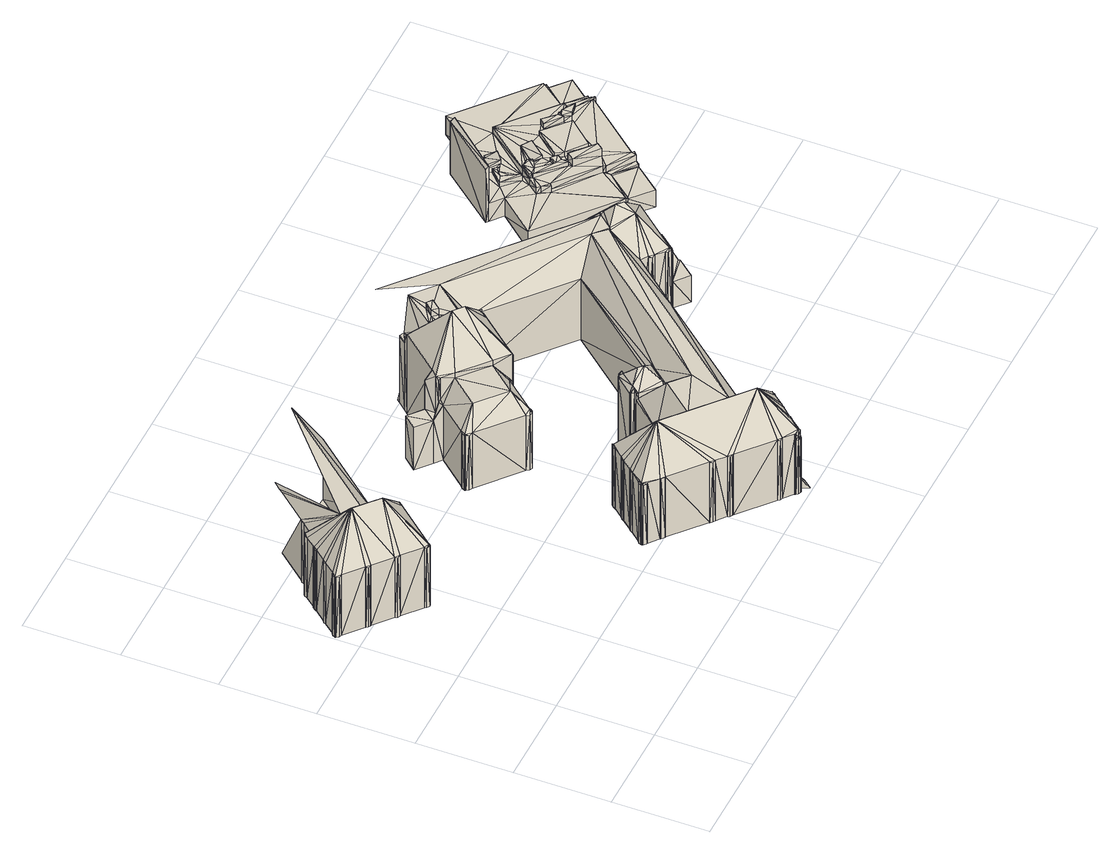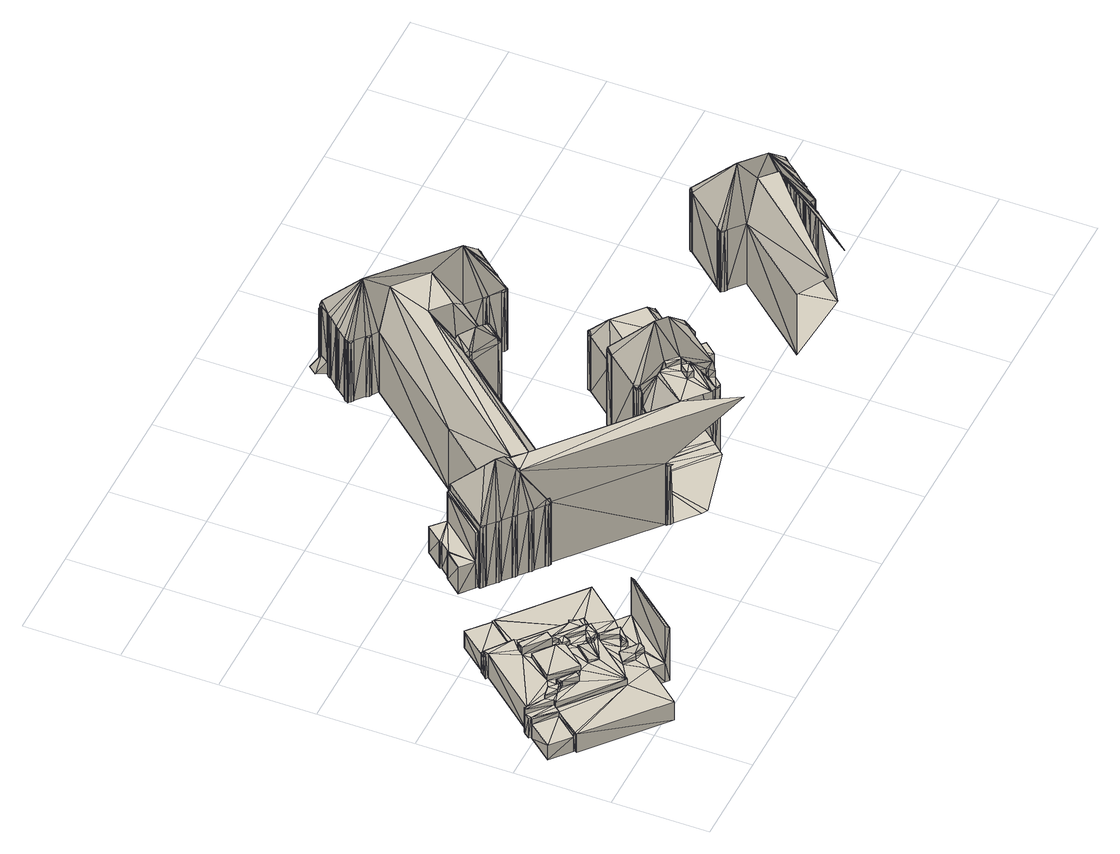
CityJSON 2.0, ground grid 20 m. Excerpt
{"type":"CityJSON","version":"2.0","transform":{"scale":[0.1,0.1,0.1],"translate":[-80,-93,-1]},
"CityObjects":{
"building1":{"type":"Building","geometry":[{"type":"MultiSurface","lod":"1","boundaries":[[[0,1,2]],[[3,4,2]],[[4,5,6]],[[3,5,4]],[[1,7,2]],[[7,3,2]],[[8,1,0]],[[7,1,8]],[[9,0,2]],[[9,8,0]],[[6,5,10]],[[6,11,4]],[[10,5,3]],[[2,4,11]],[[9,2,11]],[[12,3,7]],[[6,10,11]],[[7,8,12]],[[13,8,9]],[[14,10,3]],[[15,8,13]],[[8,15,12]],[[11,16,9]],[[10,17,11]],[[13,9,16]],[[12,15,13]],[[10,18,17]],[[14,18,10]],[[11,17,16]],[[17,18,16]],[[18,14,16]],[[19,12,13]],[[13,16,20]],[[16,14,20]],[[13,20,21]],[[19,13,21]],[[22,20,14]],[[12,23,3]],[[24,21,25]],[[19,21,24]],[[14,3,23]],[[26,24,25]],[[21,27,25]],[[19,24,26]],[[27,26,25]],[[20,22,28]],[[20,28,29]],[[26,30,19]],[[27,21,31]],[[26,27,32]],[[33,21,20]],[[32,34,26]],[[22,35,28]],[[33,20,29]],[[30,26,34]],[[32,27,31]],[[29,28,33]],[[34,32,31]],[[30,34,31]],[[35,33,28]],[[12,19,23]],[[22,14,23]],[[36,31,21]],[[33,36,21]],[[37,30,31]],[[35,36,33]],[[23,19,30]],[[23,35,22]],[[38,37,31]],[[39,36,35]],[[23,30,37]],[[40,41,36]],[[39,40,36]],[[37,38,42]],[[39,35,23]],[[43,42,38]],[[43,37,42]],[[43,38,44]],[[41,40,45]],[[46,36,41]],[[39,45,40]],[[41,45,46]],[[37,43,47]],[[44,38,48]],[[43,44,49]],[[49,50,43]],[[36,46,51]],[[39,52,45]],[[48,49,44]],[[50,47,43]],[[46,45,53]],[[50,49,48]],[[48,47,50]],[[54,53,45]],[[53,51,46]],[[54,45,52]],[[53,54,51]],[[52,51,54]],[[23,52,39]],[[47,48,55]],[[51,52,56]],[[57,37,47]],[[23,58,52]],[[59,55,48]],[[58,56,52]],[[23,37,57]],[[60,59,48]],[[61,51,56]],[[31,36,62]],[[38,31,62]],[[47,55,57]],[[63,55,59]],[[64,63,59]],[[23,65,66]],[[23,67,58]],[[63,64,55]],[[23,68,65]],[[69,64,59]],[[56,58,70]],[[66,67,23]],[[56,70,71]],[[55,64,72]],[[64,69,73]],[[74,69,59]],[[73,75,64]],[[64,75,76]],[[73,69,77]],[[67,70,58]],[[72,64,76]],[[66,65,78]],[[74,77,69]],[[68,78,65]],[[77,75,73]],[[77,76,75]],[[70,79,71]],[[74,76,77]],[[80,72,76]],[[81,80,76]],[[74,81,76]],[[56,71,61]],[[72,80,81]],[[70,82,79]],[[81,74,83]],[[71,79,84]],[[85,82,70]],[[60,74,59]],[[70,67,85]],[[83,74,86]],[[87,68,23]],[[79,82,84]],[[82,85,84]],[[48,38,62]],[[88,81,83]],[[89,86,74]],[[84,85,90]],[[83,86,88]],[[91,85,67]],[[85,92,90]],[[93,72,81]],[[61,71,84]],[[84,90,94]],[[91,92,85]],[[67,66,95]],[[67,96,91]],[[90,92,96]],[[62,36,51]],[[94,90,96]],[[91,96,92]],[[72,57,55]],[[88,86,89]],[[60,89,74]],[[88,93,81]],[[94,61,84]],[[67,95,96]],[[96,61,94]],[[87,78,68]],[[88,89,97]],[[95,61,96]],[[89,60,97]],[[98,93,88]],[[57,87,23]],[[98,88,97]],[[60,93,98]],[[98,97,60]],[[93,57,72]],[[99,66,78]],[[100,95,66]],[[95,100,61]],[[60,48,62]],[[51,61,62]],[[100,66,99]],[[100,101,61]],[[101,100,102]],[[102,103,101]],[[101,103,104]],[[99,102,100]],[[102,104,103]],[[102,99,104]],[[93,60,105]],[[57,106,87]],[[101,62,61]],[[57,93,107]],[[78,108,99]],[[104,62,101]],[[109,87,106]],[[104,99,110]],[[105,60,62]],[[106,57,111]],[[107,93,105]],[[112,108,78]],[[113,57,107]],[[110,62,104]],[[113,111,57]],[[106,62,109]],[[112,78,114]],[[62,106,115]],[[105,62,115]],[[111,115,106]],[[87,116,78]],[[117,107,105]],[[118,117,105]],[[119,118,105]],[[120,107,117]],[[120,117,118]],[[115,111,121]],[[121,122,115]],[[119,120,118]],[[115,123,105]],[[123,119,105]],[[124,107,120]],[[122,123,115]],[[111,125,121]],[[122,121,125]],[[124,113,107]],[[122,125,123]],[[120,119,126]],[[111,113,125]],[[126,119,123]],[[127,124,120]],[[127,120,126]],[[123,125,128]],[[123,128,126]],[[125,113,128]],[[124,127,126]],[[124,126,129]],[[113,124,129]],[[128,130,126]],[[129,126,130]],[[128,113,129]],[[128,129,130]],[[116,87,109]],[[109,62,131]],[[131,62,110]],[[131,132,109]],[[116,109,132]],[[133,134,135]],[[136,135,134]],[[133,135,136]],[[136,134,137]],[[133,138,134]],[[134,138,137]],[[138,139,140]],[[141,133,136]],[[142,143,133]],[[138,133,143]],[[143,139,138]],[[133,141,142]],[[143,142,141]],[[139,144,140]],[[145,136,137]],[[139,143,144]],[[146,138,140]],[[145,137,138]],[[136,147,141]],[[144,146,140]],[[147,136,145]],[[148,145,138]],[[141,147,149]],[[143,141,150]],[[147,145,148]],[[146,151,138]],[[144,143,150]],[[148,152,147]],[[152,149,147]],[[148,138,151]],[[146,144,151]],[[148,149,152]],[[150,151,144]],[[153,141,149]],[[154,149,148]],[[150,141,155]],[[148,151,156]],[[153,149,154]],[[151,150,155]],[[148,156,154]],[[157,158,159]],[[159,158,154]],[[157,159,160]],[[153,158,157]],[[160,159,154]],[[158,153,154]],[[157,160,161]],[[157,162,153]],[[163,160,154]],[[151,155,156]],[[164,157,161]],[[160,163,161]],[[164,162,157]],[[164,161,163]],[[163,162,164]],[[163,154,165]],[[165,154,156]],[[156,155,166]],[[156,166,167]],[[156,167,165]],[[155,168,166]],[[169,141,153]],[[167,166,170]],[[171,170,166]],[[166,168,171]],[[165,167,170]],[[169,155,141]],[[171,165,170]],[[171,168,165]],[[163,165,172]],[[173,162,163]],[[162,169,153]],[[168,174,165]],[[155,169,168]],[[174,172,165]],[[173,175,162]],[[172,176,177]],[[174,176,172]],[[168,169,174]],[[162,175,169]],[[177,176,178]],[[179,172,177]],[[178,176,174]],[[177,178,179]],[[174,180,178]],[[172,179,181]],[[179,178,181]],[[178,180,181]],[[174,169,180]],[[172,182,163]],[[183,173,184]],[[175,173,183]],[[183,184,185]],[[173,186,184]],[[185,175,183]],[[185,184,186]],[[181,180,187]],[[188,186,173]],[[175,185,189]],[[185,186,190]],[[191,185,190]],[[188,190,186]],[[189,185,191]],[[169,175,189]],[[188,191,190]],[[188,189,191]],[[163,192,173]],[[187,193,181]],[[194,172,181]],[[169,195,180]],[[189,188,196]],[[189,197,169]],[[180,195,187]],[[193,198,181]],[[196,197,189]],[[199,200,193]],[[187,199,193]],[[200,199,201]],[[199,187,201]],[[193,200,202]],[[201,202,200]],[[203,197,196]],[[201,187,195]],[[203,196,204]],[[202,201,205]],[[206,204,196]],[[207,197,203]],[[208,205,201]],[[203,204,209]],[[202,198,193]],[[195,208,201]],[[205,210,202]],[[209,211,203]],[[206,209,204]],[[207,203,211]],[[208,212,205]],[[213,214,208]],[[213,208,195]],[[208,214,212]],[[205,212,215]],[[214,213,216]],[[198,194,181]],[[216,213,195]],[[214,216,212]],[[212,216,215]],[[215,210,205]],[[215,216,217]],[[206,211,209]],[[207,211,206]],[[216,195,218]],[[210,219,202]],[[215,217,220]],[[215,220,210]],[[217,216,218]],[[163,182,192]],[[220,217,218]],[[220,218,210]],[[195,169,221]],[[210,218,222]],[[173,192,188]],[[195,223,218]],[[219,198,202]],[[222,218,223]],[[194,182,172]],[[210,222,223]],[[210,223,219]],[[223,195,224]],[[225,226,227]],[[225,227,228]],[[226,229,227]],[[230,231,232]],[[233,232,231]],[[226,225,234]],[[228,227,229]],[[234,225,228]],[[233,228,232]],[[234,228,233]],[[235,231,230]],[[231,235,233]],[[236,230,232]],[[223,237,219]],[[233,235,234]],[[236,232,228]],[[238,223,224]],[[198,219,237]],[[235,230,236]],[[223,238,237]],[[229,226,239]],[[224,198,238]],[[226,234,239]],[[228,229,240]],[[237,238,198]],[[188,192,196]],[[236,228,240]],[[229,239,240]],[[241,234,235]],[[242,235,236]],[[195,221,224]],[[236,240,242]],[[221,169,243]],[[244,235,242]],[[235,244,241]],[[239,234,245]],[[224,221,198]],[[240,239,246]],[[241,244,242]],[[246,242,240]],[[245,246,239]],[[247,207,206]],[[221,194,198]],[[248,243,169]],[[221,249,194]],[[194,249,250]],[[251,234,241]],[[252,248,169]],[[253,249,221]],[[194,250,254]],[[250,249,253]],[[245,234,251]],[[197,255,169]],[[250,253,254]],[[253,221,243]],[[194,254,182]],[[253,182,254]],[[253,243,182]],[[255,197,207]],[[241,242,256]],[[257,247,206]],[[243,192,182]],[[258,242,246]],[[252,169,255]],[[245,258,246]],[[243,248,192]],[[196,259,206]],[[255,207,247]],[[251,260,245]],[[261,247,257]],[[261,257,262]],[[247,261,262]],[[263,251,241]],[[264,262,257]],[[247,262,265]],[[264,257,266]],[[262,264,266]],[[256,267,241]],[[268,262,266]],[[265,262,268]],[[265,268,266]],[[258,256,242]],[[269,270,271]],[[267,263,241]],[[271,270,272]],[[260,258,245]],[[273,265,266]],[[192,259,196]],[[269,271,274]],[[257,206,259]],[[275,273,266]],[[276,274,271]],[[269,272,270]],[[265,255,247]],[[277,248,252]],[[278,265,273]],[[272,276,271]],[[279,280,281]],[[280,275,281]],[[279,281,282]],[[279,283,280]],[[275,282,281]],[[280,283,273]],[[273,275,280]],[[284,279,282]],[[285,284,282]],[[286,252,255]],[[278,273,283]],[[283,279,287]],[[282,275,288]],[[289,284,285]],[[290,267,256]],[[285,282,288]],[[287,279,284]],[[290,256,291]],[[290,291,267]],[[266,257,292]],[[289,293,284]],[[291,256,294]],[[295,284,293]],[[296,289,285]],[[248,297,192]],[[260,298,269]],[[274,258,269]],[[278,283,287]],[[299,296,285]],[[295,300,284]],[[293,289,296]],[[284,300,287]],[[288,299,285]],[[295,293,296]],[[278,255,265]],[[295,296,301]],[[301,302,295]],[[303,291,294]],[[304,267,291]],[[302,300,295]],[[299,301,296]],[[275,266,305]],[[306,302,301]],[[306,301,307]],[[294,256,308]],[[287,300,288]],[[300,299,288]],[[298,309,269]],[[310,302,306]],[[307,301,311]],[[306,307,311]],[[288,275,312]],[[300,302,310]],[[299,311,301]],[[303,313,291]],[[291,313,314]],[[260,269,258]],[[299,300,311]],[[310,306,311]],[[300,310,311]],[[291,314,304]],[[315,278,287]],[[316,287,288]],[[294,308,303]],[[303,314,313]],[[251,317,260]],[[316,315,287]],[[308,314,303]],[[260,318,298]],[[263,267,304]],[[319,304,314]],[[320,278,315]],[[288,312,316]],[[319,314,321]],[[308,321,314]],[[251,263,317]],[[319,321,304]],[[308,256,322]],[[274,276,323]],[[269,324,272]],[[325,321,308]],[[312,315,316]],[[326,325,308]],[[298,318,309]],[[320,315,312]],[[309,327,269]],[[328,326,308]],[[329,321,325]],[[329,325,326]],[[321,330,304]],[[272,324,276]],[[320,312,331]],[[332,331,312]],[[331,333,320]],[[312,275,305]],[[258,274,334]],[[286,335,252]],[[328,329,326]],[[331,332,336]],[[330,263,304]],[[308,322,328]],[[330,321,329]],[[269,327,324]],[[305,266,337]],[[266,338,337]],[[260,339,318]],[[329,328,340]],[[341,278,320]],[[330,329,342]],[[340,328,322]],[[342,329,340]],[[255,278,341]],[[318,327,309]],[[318,343,344]],[[312,305,332]],[[333,341,320]],[[345,333,331]],[[322,330,342]],[[339,343,318]],[[322,342,340]],[[292,338,266]],[[334,274,323]],[[344,327,318]],[[324,323,276]],[[336,332,305]],[[344,343,346]],[[339,346,343]],[[347,331,336]],[[277,348,248]],[[317,339,260]],[[327,344,349]],[[252,335,277]],[[327,349,324]],[[350,297,248]],[[331,351,345]],[[348,350,248]],[[341,333,345]],[[331,347,351]],[[352,344,346]],[[346,339,317]],[[336,305,347]],[[349,344,353]],[[354,292,257]],[[349,353,324]],[[323,324,334]],[[355,351,305]],[[259,192,297]],[[337,355,305]],[[351,355,345]],[[356,255,341]],[[258,357,256]],[[355,358,345]],[[358,341,345]],[[324,353,334]],[[352,346,317]],[[347,305,351]],[[338,355,337]],[[358,355,359]],[[341,358,359]],[[359,355,338]],[[359,338,360]],[[361,286,255]],[[360,362,359]],[[362,360,338]],[[256,357,322]],[[356,341,359]],[[363,362,338]],[[359,362,356]],[[292,363,338]],[[259,354,257]],[[362,363,364]],[[365,263,330]],[[362,366,356]],[[364,363,292]],[[366,362,364]],[[365,330,322]],[[367,255,356]],[[292,356,366]],[[292,366,364]],[[368,317,263]],[[369,370,371]],[[371,370,372]],[[258,334,373]],[[374,369,371]],[[371,372,375]],[[376,370,369]],[[370,375,372]],[[377,378,375]],[[376,369,379]],[[380,371,375]],[[376,375,370]],[[375,376,377]],[[374,379,369]],[[374,371,380]],[[381,286,361]],[[375,382,380]],[[374,380,383]],[[356,292,367]],[[297,350,382]],[[350,384,383]],[[384,350,348]],[[383,380,382]],[[383,382,350]],[[385,383,384]],[[385,384,348]],[[376,386,377]],[[386,376,379]],[[386,379,374]],[[352,317,368]],[[383,386,374]],[[385,386,383]],[[255,367,387]],[[344,388,353]],[[388,344,352]],[[255,389,361]],[[390,348,277]],[[391,367,292]],[[391,292,354]],[[385,348,392]],[[389,255,393]],[[377,394,378]],[[368,263,365]],[[378,395,375]],[[277,335,390]],[[255,387,396]],[[397,382,375]],[[377,386,394]],[[357,258,373]],[[367,391,398]],[[398,391,399]],[[353,400,334]],[[357,365,322]],[[386,385,401]],[[402,352,368]],[[367,398,403]],[[404,399,391]],[[398,399,403]],[[405,393,255]],[[404,403,399]],[[403,387,367]],[[391,406,404]],[[259,381,361]],[[259,361,354]],[[407,348,390]],[[408,392,348]],[[408,348,407]],[[409,391,354]],[[406,403,404]],[[385,392,410]],[[354,361,389]],[[411,387,403]],[[406,411,403]],[[255,396,412]],[[406,387,411]],[[255,412,405]],[[406,391,413]],[[352,402,388]],[[394,395,378]],[[382,414,297]],[[354,389,409]],[[401,385,410]],[[391,409,413]],[[395,397,375]],[[415,386,416]],[[416,386,401]],[[386,415,394]],[[390,335,417]],[[409,389,418]],[[397,419,382]],[[390,408,407]],[[418,389,420]],[[409,418,420]],[[396,387,406]],[[392,408,421]],[[259,297,414]],[[420,422,409]],[[420,389,393]],[[422,413,409]],[[408,390,417]],[[421,410,392]],[[420,423,422]],[[424,373,334]],[[393,425,420]],[[423,413,422]],[[408,417,421]],[[425,423,420]],[[425,393,413]],[[425,413,423]],[[426,406,413]],[[417,410,421]],[[415,416,401]],[[427,396,406]],[[402,368,428]],[[365,357,429]],[[430,429,357]],[[431,368,365]],[[353,388,432]],[[393,426,413]],[[426,427,406]],[[394,415,433]],[[395,394,397]],[[433,397,394]],[[357,434,430]],[[429,435,365]],[[429,430,435]],[[419,436,382]],[[433,437,397]],[[415,438,433]],[[437,439,397]],[[434,435,430]],[[417,335,440]],[[438,437,433]],[[397,439,419]],[[431,365,435]],[[373,434,357]],[[441,368,431]],[[442,438,415]],[[405,426,393]],[[437,442,439]],[[396,427,443]],[[353,432,400]],[[437,438,442]],[[439,442,419]],[[444,443,427]],[[441,428,368]],[[435,434,373]],[[373,431,435]],[[445,396,443]],[[446,444,427]],[[445,443,444]],[[431,373,447]],[[426,405,448]],[[446,445,444]],[[448,449,426]],[[440,410,417]],[[426,450,427]],[[451,447,373]],[[412,396,445]],[[446,427,450]],[[401,410,452]],[[441,431,447]],[[451,373,453]],[[449,454,426]],[[405,455,448]],[[449,448,455]],[[436,414,382]],[[447,451,441]],[[428,456,402]],[[415,401,457]],[[449,455,454]],[[458,445,446]],[[412,455,405]],[[426,454,450]],[[453,441,451]],[[446,450,458]],[[459,412,445]],[[428,441,460]],[[453,461,441]],[[388,402,456]],[[458,459,445]],[[460,441,461]],[[457,442,415]],[[461,453,462]],[[463,428,460]],[[454,455,464]],[[412,450,465]],[[466,455,412]],[[467,450,454]],[[450,412,459]],[[463,460,461]],[[468,465,450]],[[466,412,465]],[[467,468,450]],[[450,459,458]],[[464,467,454]],[[469,455,466]],[[463,461,462]],[[469,464,455]],[[465,468,470]],[[468,467,471]],[[470,466,465]],[[469,466,467]],[[467,466,470]],[[471,470,468]],[[463,462,472]],[[464,469,467]],[[467,470,471]],[[472,462,473]],[[442,474,419]],[[453,373,424]],[[424,462,453]],[[463,475,428]],[[424,473,462]],[[476,463,472]],[[472,473,477]],[[452,410,440]],[[457,401,452]],[[475,456,428]],[[463,476,475]],[[424,477,473]],[[476,472,477]],[[457,474,442]],[[436,419,474]],[[424,334,478]],[[400,478,334]],[[475,476,424]],[[476,477,424]],[[388,456,479]],[[480,452,440]],[[457,452,480]],[[479,432,388]],[[474,457,480]],[[474,480,481]],[[436,474,414]],[[474,481,414]],[[400,432,482]],[[483,482,432]],[[400,482,484]],[[485,286,381]],[[432,486,483]],[[486,432,487]],[[432,488,487]],[[483,489,482]],[[483,486,489]],[[432,490,488]],[[486,491,489]],[[486,487,491]],[[432,479,490]],[[492,491,487]],[[484,482,493]],[[488,492,487]],[[479,456,494]],[[488,490,495]],[[492,488,495]],[[496,495,490]],[[490,479,496]],[[497,482,489]],[[491,497,489]],[[498,475,424]],[[498,456,475]],[[479,499,496]],[[500,493,482]],[[484,493,501]],[[492,497,491]],[[502,499,479]],[[500,482,497]],[[496,503,495]],[[504,381,259]],[[494,502,479]],[[496,499,503]],[[502,505,499]],[[506,400,484]],[[507,493,497]],[[508,502,494]],[[508,505,502]],[[499,509,503]],[[505,509,499]],[[456,510,494]],[[511,495,503]],[[494,505,508]],[[505,494,512]],[[513,484,501]],[[509,514,503]],[[492,495,515]],[[516,514,509]],[[504,259,414]],[[512,494,517]],[[498,424,478]],[[505,518,509]],[[514,519,503]],[[512,518,505]],[[286,520,335]],[[492,515,497]],[[510,456,498]],[[517,518,512]],[[514,516,521]],[[400,506,478]],[[521,516,509]],[[503,519,511]],[[522,518,517]],[[509,518,523]],[[519,514,521]],[[494,510,517]],[[495,511,515]],[[524,525,501]],[[523,521,509]],[[513,506,484]],[[511,519,523]],[[517,510,522]],[[521,523,519]],[[498,478,526]],[[526,478,527]],[[511,523,515]],[[510,528,522]],[[478,529,527]],[[526,530,498]],[[526,527,531]],[[532,522,528]],[[501,525,513]],[[522,532,533]],[[480,440,534]],[[510,498,535]],[[534,481,480]],[[536,518,522]],[[537,440,335]],[[481,538,414]],[[535,498,530]],[[478,506,529]],[[529,531,527]],[[531,530,526]],[[518,536,523]],[[535,539,510]],[[528,510,539]],[[535,530,529]],[[530,531,529]],[[540,535,529]],[[540,539,535]],[[541,529,506]],[[528,539,540]],[[506,528,541]],[[533,542,522]],[[541,540,529]],[[528,506,543]],[[528,540,541]],[[544,532,528]],[[543,506,513]],[[544,528,543]],[[533,532,544]],[[533,544,543]],[[515,523,536]],[[543,542,533]],[[542,543,513]],[[542,536,522]],[[525,542,513]],[[504,485,381]],[[524,545,525]],[[286,485,520]],[[414,538,504]],[[542,525,534]],[[534,538,481]],[[546,525,545]],[[440,537,534]],[[536,542,537]],[[547,525,546]],[[537,335,520]],[[536,548,549]],[[547,550,525]],[[550,538,525]],[[534,525,538]],[[537,542,534]],[[551,485,504]],[[552,549,548]],[[553,554,547]],[[547,554,555]],[[556,553,557]],[[557,552,556]],[[555,550,547]],[[554,553,558]],[[558,555,554]],[[559,553,556]],[[553,559,558]],[[560,552,550]],[[556,555,559]],[[560,556,552]],[[561,550,555]],[[558,559,555]],[[556,560,555]],[[561,560,550]],[[560,561,555]],[[538,562,504]],[[548,536,537]],[[562,551,504]],[[485,551,520]],[[552,563,550]],[[564,538,550]],[[562,538,564]],[[551,562,565]],[[520,566,537]],[[565,562,567]],[[566,568,537]],[[569,520,551]],[[570,567,571]],[[565,567,570]],[[572,570,571]],[[565,570,572]],[[571,567,573]],[[573,572,571]],[[574,520,569]],[[520,574,566]],[[569,575,574]],[[566,574,575]],[[572,576,565]],[[573,567,577]],[[578,552,548]],[[575,569,568]],[[575,568,566]],[[579,572,573]],[[580,572,579]],[[580,576,572]],[[577,579,573]],[[580,579,577]],[[577,576,580]],[[563,552,578]],[[563,564,550]],[[537,568,548]],[[565,581,551]],[[582,576,577]],[[581,569,551]],[[582,577,583]],[[576,581,565]],[[569,581,568]],[[576,582,584]],[[577,585,583]],[[586,583,587]],[[586,582,583]],[[586,587,588]],[[588,582,586]],[[587,583,589]],[[589,588,587]],[[590,588,589]],[[582,588,584]],[[585,589,583]],[[590,591,588]],[[589,592,590]],[[588,591,593]],[[593,584,588]],[[584,581,576]],[[592,591,590]],[[592,593,591]],[[589,585,592]],[[593,592,594]],[[595,594,592]],[[596,593,594]],[[595,597,594]],[[598,595,592]],[[584,593,596]],[[596,594,597]],[[599,597,595]],[[600,596,597]],[[599,595,598]],[[600,597,599]],[[584,596,600]],[[601,599,598]],[[601,598,602]],[[598,592,585]],[[581,603,568]],[[568,603,604]],[[600,599,605]],[[601,605,599]],[[585,602,598]],[[601,602,605]],[[604,548,568]],[[605,602,585]],[[606,605,585]],[[607,605,606]],[[606,585,608]],[[567,562,609]],[[606,608,610]],[[611,562,564]],[[604,612,548]],[[567,609,577]],[[548,612,613]],[[604,613,612]],[[581,614,603]],[[614,604,603]],[[548,613,615]],[[616,585,577]],[[615,578,548]],[[610,617,606]],[[613,618,615]],[[611,619,562]],[[620,578,615]],[[618,620,615]],[[585,616,608]],[[621,622,578]],[[578,622,563]],[[622,564,563]],[[621,578,620]],[[622,621,618]],[[622,623,564]],[[618,621,620]],[[622,618,624]],[[623,625,564]],[[625,626,564]],[[623,622,624]],[[562,619,627]],[[625,623,624]],[[624,626,625]],[[626,624,628]],[[626,628,629]],[[630,628,624]],[[631,564,626]],[[632,626,629]],[[629,628,630]],[[630,632,629]],[[618,613,633]],[[634,624,618]],[[608,635,610]],[[606,617,636]],[[624,637,630]],[[626,632,631]],[[632,630,637]],[[638,564,631]],[[632,637,631]],[[624,634,637]],[[639,562,627]],[[640,613,604]],[[631,637,641]],[[641,638,631]],[[637,634,642]],[[637,642,641]],[[634,638,642]],[[641,642,638]],[[638,611,564]],[[643,584,600]],[[644,600,605]],[[618,633,634]],[[645,617,610]],[[607,644,605]],[[646,604,614]],[[647,633,613]],[[607,606,648]],[[634,611,638]],[[639,609,562]],[[581,584,643]],[[606,636,649]],[[635,608,616]],[[577,650,616]],[[634,633,611]],[[647,613,651]],[[643,614,581]],[[636,617,645]],[[610,635,652]],[[645,610,652]],[[633,653,611]],[[653,654,611]],[[653,633,647]],[[611,654,619]],[[640,651,613]],[[655,606,649]],[[577,609,656]],[[650,577,656]],[[654,653,657]],[[658,653,647]],[[654,657,619]],[[653,658,657]],[[647,619,658]],[[657,658,619]],[[646,640,604]],[[619,647,627]],[[636,652,635]],[[636,645,652]],[[651,627,647]],[[659,636,635]],[[635,616,660]],[[659,649,636]],[[660,659,635]],[[649,660,616]],[[659,660,649]],[[614,661,646]],[[606,655,648]],[[627,651,662]],[[662,663,627]],[[627,663,639]],[[662,651,640]],[[614,664,661]],[[649,616,655]],[[600,644,665]],[[662,666,663]],[[643,600,665]],[[662,640,667]],[[666,639,663]],[[667,666,662]],[[640,639,667]],[[667,639,666]],[[607,668,644]],[[668,607,648]],[[614,643,664]],[[639,640,609]],[[655,616,650]],[[640,646,609]],[[646,669,609]],[[655,650,670]],[[609,669,671]],[[672,655,670]],[[609,671,656]],[[669,646,661]],[[673,670,650]],[[674,655,672]],[[674,672,670]],[[669,656,671]],[[673,674,670]],[[669,661,656]],[[675,674,673]],[[676,674,675]],[[677,650,656]],[[656,661,677]],[[650,678,673]],[[674,648,655]],[[661,664,677]],[[679,650,677]],[[679,678,650]],[[664,680,677]],[[680,681,677]],[[681,680,682]],[[682,683,681]],[[677,681,679]],[[673,684,675]],[[674,676,685]],[[685,676,675]],[[664,643,680]],[[680,686,682]],[[687,681,683]],[[683,682,686]],[[681,688,679]],[[686,687,683]],[[643,686,680]],[[687,688,681]],[[644,679,689]],[[679,644,648]],[[689,665,644]],[[690,679,688]],[[687,686,691]],[[692,686,643]],[[687,691,688]],[[689,679,690]],[[665,690,688]],[[665,692,643]],[[688,691,665]],[[692,691,686]],[[644,668,648]],[[678,679,648]],[[665,689,690]],[[692,665,691]],[[673,678,684]],[[648,674,685]],[[648,684,678]],[[684,685,675]],[[685,684,648]]]}]},
"building2":{"type":"Building","geometry":[{"type":"MultiSurface","lod":"1","boundaries":[[[693,694,695]],[[693,696,694]],[[697,695,694]],[[693,695,697]],[[693,697,698]],[[697,699,698]],[[693,698,699]],[[700,693,699]],[[693,700,701]],[[700,699,702]],[[703,702,699]],[[702,704,700]],[[705,704,702]],[[704,706,700]],[[707,706,704]],[[706,701,700]],[[706,708,701]],[[708,706,709]],[[701,708,710]],[[710,708,711]],[[712,701,710]],[[712,713,701]],[[712,710,714]],[[714,710,711]],[[712,714,715]],[[715,714,716]],[[715,713,712]],[[715,716,713]],[[717,713,716]],[[718,713,717]],[[719,717,716]],[[719,718,717]],[[716,720,719]],[[716,721,720]],[[719,720,722]],[[720,723,722]],[[719,722,724]],[[724,722,725]],[[726,719,724]],[[726,718,719]],[[726,724,727]],[[724,725,727]],[[696,726,727]],[[726,696,713]],[[694,696,727]],[[725,694,727]],[[694,725,697]],[[728,697,725]],[[729,697,728]],[[728,725,730]],[[725,731,730]],[[730,732,728]],[[730,733,732]],[[732,734,728]],[[732,735,734]],[[734,736,728]],[[734,737,736]],[[736,738,728]],[[738,736,739]],[[740,728,738]],[[729,728,740]],[[738,741,740]],[[742,741,738]],[[743,740,741]],[[740,743,744]],[[744,743,741]],[[744,741,742]],[[745,744,742]],[[744,745,746]],[[747,745,742]],[[745,747,748]],[[749,747,742]],[[747,749,736]],[[749,742,739]],[[742,738,739]],[[749,739,736]],[[748,747,736]],[[745,748,736]],[[745,736,737]],[[745,737,746]],[[737,750,746]],[[750,737,734]],[[750,751,746]],[[750,752,751]],[[746,751,753]],[[753,751,754]],[[753,740,746]],[[753,729,740]],[[740,744,746]],[[729,753,755]],[[755,753,756]],[[755,757,729]],[[758,757,755]],[[757,697,729]],[[697,757,699]],[[758,699,757]],[[758,703,699]],[[758,759,703]],[[759,758,760]],[[703,759,761]],[[761,759,762]],[[703,761,763]],[[764,763,761]],[[703,763,765]],[[765,763,766]],[[703,765,702]],[[702,765,767]],[[768,767,765]],[[767,705,702]],[[705,767,707]],[[707,767,769]],[[707,704,705]],[[767,768,769]],[[707,769,770]],[[771,770,769]],[[706,707,770]],[[770,709,706]],[[709,770,771]],[[709,771,711]],[[711,771,772]],[[708,709,711]],[[771,773,772]],[[772,721,711]],[[772,774,721]],[[721,714,711]],[[716,714,721]],[[772,775,774]],[[776,721,774]],[[721,776,723]],[[774,777,776]],[[777,774,778]],[[777,778,776]],[[776,778,723]],[[723,778,722]],[[778,774,722]],[[774,731,722]],[[774,775,731]],[[722,731,725]],[[731,775,779]],[[779,775,780]],[[781,731,779]],[[781,782,731]],[[779,783,781]],[[784,783,779]],[[785,781,783]],[[782,781,785]],[[783,786,785]],[[787,786,783]],[[788,785,786]],[[785,788,789]],[[786,790,788]],[[786,791,790]],[[788,790,792]],[[790,793,792]],[[794,788,792]],[[789,788,794]],[[795,794,792]],[[794,795,796]],[[792,793,795]],[[795,793,796]],[[793,797,796]],[[793,798,797]],[[796,797,799]],[[800,799,797]],[[801,796,799]],[[801,794,796]],[[800,801,799]],[[800,794,801]],[[794,800,789]],[[789,800,782]],[[800,802,782]],[[785,789,782]],[[803,802,800]],[[802,804,782]],[[802,803,804]],[[805,782,804]],[[805,730,782]],[[730,805,804]],[[730,804,806]],[[806,804,807]],[[806,808,730]],[[809,808,806]],[[810,730,808]],[[810,733,730]],[[810,808,811]],[[808,809,811]],[[733,810,811]],[[812,733,811]],[[733,812,813]],[[811,798,812]],[[798,811,809]],[[798,793,812]],[[812,793,814]],[[815,814,793]],[[814,813,812]],[[754,813,814]],[[754,816,813]],[[814,753,754]],[[756,753,814]],[[817,756,814]],[[756,817,818]],[[817,814,819]],[[819,814,815]],[[819,820,817]],[[818,820,819]],[[820,818,817]],[[819,821,818]],[[822,821,819]],[[821,823,818]],[[821,764,823]],[[823,756,818]],[[756,823,755]],[[823,824,755]],[[760,824,823]],[[758,755,824]],[[758,824,760]],[[762,760,823]],[[759,760,762]],[[762,823,761]],[[823,764,761]],[[764,821,825]],[[826,825,821]],[[827,764,825]],[[828,764,827]],[[825,829,827]],[[825,830,829]],[[829,831,827]],[[831,829,832]],[[831,828,827]],[[828,831,833]],[[831,832,833]],[[766,828,833]],[[763,828,766]],[[834,766,833]],[[834,835,766]],[[790,834,833]],[[790,836,834]],[[790,833,793]],[[833,815,793]],[[833,832,815]],[[815,832,837]],[[832,829,837]],[[838,815,837]],[[839,815,838]],[[837,829,838]],[[838,829,840]],[[840,829,830]],[[838,840,841]],[[841,840,839]],[[839,838,841]],[[840,830,839]],[[839,830,842]],[[830,843,842]],[[839,842,844]],[[844,842,845]],[[839,844,815]],[[844,819,815]],[[844,846,819]],[[847,846,844]],[[846,822,819]],[[847,822,846]],[[845,822,847]],[[845,842,822]],[[845,847,844]],[[822,842,848]],[[825,848,842]],[[826,822,848]],[[826,821,822]],[[825,826,848]],[[843,825,842]],[[825,843,830]],[[849,836,790]],[[834,836,850]],[[851,850,836]],[[834,850,768]],[[768,850,773]],[[852,834,768]],[[853,834,852]],[[854,852,768]],[[853,852,854]],[[854,768,765]],[[766,854,765]],[[835,854,766]],[[853,854,835]],[[834,853,835]],[[855,773,850]],[[768,773,771]],[[771,769,768]],[[855,772,773]],[[850,851,855]],[[851,856,855]],[[836,856,851]],[[856,857,855]],[[775,857,856]],[[858,855,857]],[[858,772,855]],[[857,775,858]],[[772,858,775]],[[775,856,836]],[[780,775,836]],[[780,836,859]],[[859,836,849]],[[859,860,780]],[[859,861,860]],[[860,862,780]],[[862,860,863]],[[862,779,780]],[[862,864,779]],[[864,862,863]],[[864,863,779]],[[779,863,865]],[[863,866,865]],[[865,784,779]],[[865,866,784]],[[784,866,867]],[[861,867,866]],[[784,867,783]],[[867,787,783]],[[867,868,787]],[[861,868,867]],[[787,868,869]],[[869,868,849]],[[787,869,791]],[[791,869,849]],[[786,787,791]],[[791,849,790]],[[849,868,861]],[[861,870,849]],[[861,859,870]],[[849,870,859]],[[871,861,866]],[[861,871,860]],[[866,872,871]],[[863,872,866]],[[871,872,863]],[[860,871,863]],[[763,764,828]],[[873,816,754]],[[813,816,874]],[[875,874,816]],[[813,874,733]],[[733,874,876]],[[752,876,874]],[[733,876,877]],[[876,878,877]],[[732,733,877]],[[877,735,732]],[[877,879,735]],[[879,877,878]],[[880,735,879]],[[880,881,735]],[[878,880,879]],[[876,880,878]],[[876,882,880]],[[882,876,752]],[[883,880,882]],[[884,880,883]],[[752,883,882]],[[883,752,750]],[[884,883,750]],[[884,750,881]],[[734,881,750]],[[884,881,880]],[[881,734,735]],[[752,874,751]],[[885,751,874]],[[751,885,886]],[[874,887,885]],[[875,887,874]],[[885,887,875]],[[886,885,875]],[[873,886,875]],[[751,886,873]],[[873,875,816]],[[751,873,754]],[[806,798,809]],[[798,806,888]],[[807,888,806]],[[889,798,888]],[[798,889,890]],[[889,888,891]],[[892,891,888]],[[890,889,891]],[[892,890,891]],[[892,893,890]],[[893,892,894]],[[890,893,797]],[[800,797,893]],[[890,797,798]],[[803,800,893]],[[803,893,804]],[[894,804,893]],[[804,894,807]],[[888,807,894]],[[888,894,892]],[[730,731,782]],[[723,720,721]],[[713,696,701]],[[726,713,718]],[[693,701,696]]]}]}
},
"vertices":[
[6,652,10],[6,652,163],[7,652,10],[6,653,164],[6,653,10],[6,654,164],[6,654,10],[7,652,164],[10,647,161],[10,647,10],[9,659,162],[9,659,10],[15,645,164],[15,645,10],[14,662,164],[15,645,163],[14,662,10],[13,662,10],[13,662,164],[53,613,164],[32,684,10],[53,613,10],[32,684,164],[99,661,257],[53,612,163],[53,612,10],[56,608,161],[56,608,10],[34,689,162],[34,689,10],[62,605,164],[62,605,10],[61,605,10],[39,692,10],[61,605,163],[39,692,164],[58,714,10],[100,573,164],[100,573,10],[58,714,164],[57,714,164],[57,714,10],[100,573,163],[103,568,161],[103,568,10],[60,719,162],[60,719,10],[108,566,164],[108,566,10],[108,565,10],[108,565,163],[65,722,10],[65,722,164],[64,723,10],[64,723,164],[146,533,164],[83,744,10],[148,619,257],[83,744,164],[146,533,10],[163,534,10],[100,746,10],[201,661,10],[146,533,163],[149,529,161],[106,686,223],[104,690,220],[91,752,166],[107,683,225],[149,529,10],[86,750,162],[86,750,10],[155,528,166],[154,526,10],[156,527,10],[154,526,163],[155,526,164],[155,526,10],[106,686,225],[90,753,10],[156,527,166],[156,527,165],[90,753,164],[157,526,162],[91,752,10],[91,752,165],[157,526,10],[139,656,225],[161,529,161],[161,529,10],[91,753,10],[92,753,166],[91,753,165],[163,534,163],[92,753,10],[100,746,164],[92,753,164],[163,533,10],[163,533,162],[124,774,164],[117,766,164],[117,766,10],[119,771,163],[119,771,10],[124,774,10],[234,617,10],[201,661,164],[234,617,164],[177,836,164],[201,661,163],[177,836,10],[232,634,164],[183,844,164],[241,627,164],[196,859,165],[232,634,10],[336,887,225],[234,616,163],[234,616,10],[238,620,10],[238,620,161],[232,635,164],[232,635,10],[237,632,10],[241,625,164],[237,632,162],[241,625,10],[241,625,163],[241,627,10],[241,626,164],[241,626,10],[341,825,10],[341,825,164],[467,231,164],[467,231,10],[467,231,163],[468,228,162],[468,228,10],[468,232,10],[467,233,162],[467,233,10],[469,232,166],[468,232,166],[468,232,165],[469,238,161],[473,224,10],[469,238,10],[473,224,162],[475,223,10],[475,223,164],[474,241,163],[474,241,10],[475,223,163],[495,207,164],[495,207,10],[490,260,163],[490,260,10],[496,205,163],[495,206,163],[495,206,10],[496,205,10],[503,199,10],[504,199,164],[504,199,10],[503,199,163],[497,268,10],[493,265,161],[493,265,10],[497,268,163],[553,238,250],[497,269,10],[497,269,163],[514,288,10],[574,140,10],[514,288,163],[574,140,164],[514,289,163],[514,289,10],[517,294,161],[517,294,10],[521,297,163],[521,297,10],[584,293,10],[573,139,163],[573,139,10],[577,135,161],[577,135,10],[538,316,163],[582,133,10],[582,133,164],[582,132,10],[582,132,163],[616,266,10],[538,316,10],[575,300,10],[546,323,166],[602,116,10],[602,116,164],[555,317,10],[537,316,163],[537,316,10],[540,321,161],[540,321,10],[605,111,161],[605,111,10],[544,324,10],[611,108,10],[611,108,164],[544,324,163],[610,108,10],[547,325,10],[610,108,163],[545,325,10],[544,324,166],[545,325,165],[545,324,10],[545,324,165],[546,325,164],[547,325,164],[552,322,10],[546,325,10],[575,300,163],[547,325,163],[552,322,161],[555,317,163],[470,593,151],[471,594,150],[470,593,10],[472,593,10],[471,594,10],[471,591,10],[471,591,150],[471,592,10],[471,592,151],[472,593,152],[475,586,148],[475,586,10],[556,318,10],[556,318,163],[474,600,148],[474,600,10],[481,583,151],[481,583,10],[584,293,163],[481,583,150],[479,604,150],[479,604,10],[680,49,164],[615,266,163],[576,301,163],[576,301,10],[514,596,194],[620,204,225],[581,298,161],[581,298,10],[711,103,250],[566,511,10],[680,49,10],[530,663,10],[748,153,10],[530,663,150],[680,49,163],[683,44,161],[574,545,194],[683,44,10],[689,42,164],[689,42,10],[566,511,151],[689,42,163],[514,677,118],[484,703,118],[484,703,10],[507,730,118],[709,25,164],[514,677,10],[709,25,10],[507,730,10],[680,274,225],[718,22,169],[709,24,147],[708,25,163],[708,25,10],[709,24,10],[709,24,163],[712,20,146],[712,20,10],[686,147,225],[718,22,151],[718,22,10],[717,17,10],[566,511,150],[570,505,148],[749,54,10],[717,17,147],[570,505,10],[717,18,148],[717,18,10],[673,333,10],[514,677,120],[719,20,10],[719,20,150],[718,17,10],[718,17,148],[576,502,10],[577,508,157],[740,43,10],[719,17,148],[719,17,10],[579,505,10],[537,675,118],[721,19,150],[721,19,10],[726,26,10],[576,502,150],[576,502,151],[724,21,162],[724,21,10],[564,655,194],[537,675,147],[579,505,157],[726,26,163],[579,505,152],[587,513,10],[538,704,10],[538,704,118],[581,504,149],[581,504,10],[537,682,118],[584,506,10],[584,506,148],[587,513,150],[726,25,38],[726,25,10],[726,25,163],[549,694,10],[719,240,225],[736,6,10],[741,44,10],[742,45,10],[541,674,152],[587,512,10],[741,45,165],[587,512,150],[537,675,203],[537,682,211],[741,45,40],[541,674,206],[750,23,10],[675,330,169],[538,704,191],[673,333,164],[740,43,39],[564,655,206],[549,694,212],[748,152,10],[741,44,39],[749,54,164],[641,576,10],[741,44,164],[742,45,164],[742,45,163],[748,152,163],[747,48,162],[747,48,10],[750,53,10],[641,576,150],[750,53,163],[766,73,164],[624,604,194],[666,340,186],[667,342,185],[666,340,10],[667,342,10],[648,581,10],[672,336,183],[669,342,10],[669,342,187],[667,343,184],[667,343,10],[672,336,194],[672,336,10],[748,153,164],[674,334,10],[674,334,183],[673,333,181],[675,330,181],[677,342,194],[774,82,164],[626,688,300],[760,143,163],[715,295,170],[766,73,10],[716,296,179],[769,135,163],[700,381,184],[700,381,10],[790,101,164],[702,379,10],[767,73,163],[767,73,10],[619,776,10],[715,335,217],[624,604,206],[771,77,162],[771,77,10],[788,118,163],[774,82,10],[716,296,169],[716,296,170],[760,143,10],[719,300,187],[774,82,163],[796,110,165],[769,135,10],[750,343,10],[702,372,193],[705,344,217],[724,296,179],[760,143,162],[708,378,10],[766,141,160],[719,300,170],[766,141,10],[769,136,10],[669,592,10],[769,136,162],[788,118,10],[790,101,10],[655,578,206],[641,575,150],[641,575,10],[648,581,148],[619,776,212],[702,379,187],[646,579,10],[646,579,147],[749,343,10],[704,382,187],[708,378,193],[704,382,10],[752,329,179],[655,578,137],[708,378,183],[790,100,163],[790,100,10],[795,104,162],[795,104,10],[653,577,137],[789,119,162],[789,119,10],[796,110,10],[653,577,10],[750,337,187],[655,578,10],[794,116,10],[794,116,160],[647,670,300],[749,343,183],[797,109,10],[797,109,163],[656,577,203],[656,577,10],[657,578,10],[657,578,203],[797,112,10],[797,110,165],[797,111,163],[797,111,10],[797,110,10],[797,112,162],[798,111,163],[798,111,10],[658,577,201],[658,577,10],[749,343,163],[669,592,203],[670,591,201],[670,591,10],[729,662,10],[654,724,236],[750,337,169],[750,343,164],[626,784,182],[626,784,197],[626,784,10],[938,377,164],[632,773,203],[634,769,205],[645,748,218],[632,773,181],[648,743,221],[634,769,187],[644,760,206],[641,801,176],[678,703,236],[648,743,225],[652,736,225],[652,796,181],[729,662,203],[660,729,225],[641,801,182],[641,801,10],[660,729,236],[670,749,225],[938,377,10],[683,709,225],[738,683,10],[652,796,176],[683,709,236],[679,738,225],[734,678,212],[685,766,225],[690,703,225],[741,686,10],[670,749,242],[707,812,225],[679,738,242],[698,701,221],[698,701,225],[685,766,242],[1021,541,225],[695,757,242],[702,699,219],[695,757,225],[646,807,10],[761,709,10],[730,662,202],[730,662,10],[738,683,204],[738,676,10],[740,674,202],[740,674,10],[740,687,198],[740,687,167],[935,561,164],[738,676,205],[756,770,225],[996,566,225],[935,561,10],[738,676,212],[742,679,204],[742,679,10],[761,709,164],[741,686,164],[741,686,198],[797,844,10],[810,837,10],[855,799,10],[1051,571,225],[696,874,225],[864,787,10],[1028,481,164],[864,787,165],[860,796,158],[860,796,10],[863,791,10],[863,791,160],[855,799,160],[864,792,10],[864,792,160],[866,789,160],[866,789,10],[1028,481,10],[1046,632,165],[1046,632,10],[1042,470,164],[1023,541,225],[1042,470,10],[1025,541,225],[1023,539,221],[1041,469,163],[1041,469,10],[1045,464,161],[1045,464,10],[1023,541,223],[1023,539,225],[1051,462,164],[1051,462,10],[1046,631,165],[1051,461,10],[1051,461,163],[1072,509,234],[1068,447,163],[1068,447,10],[1078,442,167],[1081,441,10],[1068,446,163],[1068,446,10],[1071,442,161],[1071,442,10],[1076,439,10],[1076,439,163],[1077,439,10],[1077,439,163],[1078,439,163],[1078,439,10],[1078,439,164],[1078,439,150],[1078,440,10],[1078,440,150],[1078,442,150],[1079,439,150],[1079,439,10],[1057,543,257],[1055,567,233],[1081,441,150],[1083,439,76],[1083,439,150],[1083,439,10],[1129,569,10],[1112,414,10],[1077,613,10],[1051,571,233],[1055,575,225],[1070,532,257],[1055,575,218],[1141,453,10],[1112,414,77],[1050,627,174],[1085,606,10],[1050,627,165],[1046,631,174],[1046,632,173],[1049,635,167],[1050,635,167],[1049,635,10],[1050,635,10],[1103,591,10],[1050,636,165],[1050,636,10],[1051,635,165],[1056,633,10],[1051,635,10],[1077,613,165],[1059,628,165],[1141,449,10],[1141,449,77],[1056,633,163],[1059,628,10],[1111,584,10],[1111,584,165],[1060,628,10],[1060,628,165],[1162,540,167],[1161,536,150],[1141,448,77],[1129,569,165],[1085,606,165],[1165,533,76],[1141,453,77],[1160,474,10],[1103,591,165],[1141,448,10],[1082,611,163],[1082,611,10],[1160,474,77],[1137,562,10],[1086,606,10],[1086,606,165],[1143,451,77],[1143,451,10],[1137,562,165],[1108,589,163],[1108,589,10],[1152,549,165],[1162,540,150],[1112,584,10],[1112,584,165],[1165,533,150],[1134,567,163],[1161,473,10],[1134,567,10],[1161,473,77],[1163,476,10],[1163,476,77],[1164,475,10],[1164,475,77],[1152,549,10],[1165,533,10],[1161,536,10],[1154,547,165],[1154,547,10],[1154,548,165],[1154,548,10],[1193,509,10],[1193,509,77],[1159,545,163],[1159,545,10],[1162,540,10],[1163,539,150],[1163,539,10],[1163,541,10],[1163,541,165],
[1244,797,82],[1257,821,82],[1238,799,82],[1258,820,82],[1238,799,72],[1244,797,72],[1243,793,72],[1243,793,82],[1259,798,82],[1299,746,72],[1242,758,72],[1299,746,82],[1304,750,82],[1289,766,82],[1300,760,82],[1289,766,72],[1297,782,82],[1259,798,72],[1297,782,72],[1275,806,82],[1275,815,82],[1275,806,72],[1279,811,82],[1279,811,72],[1275,815,72],[1277,817,82],[1277,817,72],[1281,813,72],[1299,799,72],[1312,849,72],[1281,813,74],[1273,820,72],[1257,821,72],[1273,820,82],[1258,820,72],[1257,821,56],[1238,799,56],[1340,918,57],[1340,918,72],[1292,888,56],[1282,940,57],[1270,871,56],[1292,888,63],[1249,865,56],[1241,876,56],[1247,821,56],[1228,854,56],[1244,816,56],[1247,821,68],[1228,854,67],[1244,816,68],[1211,847,67],[1241,876,67],[1211,847,56],[1241,865,67],[1249,865,67],[1241,865,56],[1235,898,56],[1161,848,56],[1241,908,56],[1187,826,56],[1161,848,10],[1220,777,56],[1121,750,56],[1220,777,72],[1227,771,72],[1238,755,72],[1236,753,72],[1242,758,56],[1238,755,56],[1325,687,72],[1325,687,56],[1301,738,72],[1349,700,72],[1304,750,72],[1312,753,72],[1300,760,72],[1309,772,82],[1309,772,72],[1310,779,72],[1320,763,72],[1329,834,72],[1353,829,72],[1299,799,79],[1329,834,79],[1312,849,75],[1382,839,72],[1373,829,72],[1453,822,72],[1453,822,60],[1427,815,72],[1414,815,72],[1448,816,72],[1452,800,72],[1452,800,81],[1493,778,72],[1448,816,60],[1485,777,72],[1452,799,72],[1489,774,72],[1485,777,10],[1493,778,60],[1489,774,10],[1493,778,10],[1497,792,10],[1498,882,10],[1501,788,10],[1497,792,60],[1501,788,60],[1460,831,60],[1500,795,60],[1460,831,57],[1453,822,57],[1498,882,57],[1501,880,57],[1501,886,57],[1501,886,10],[1347,1017,57],[1347,1017,10],[1282,940,10],[1258,960,10],[1187,826,10],[1380,653,10],[1251,966,10],[1121,750,10],[1276,619,56],[1277,620,10],[1276,619,10],[1277,620,56],[1280,617,53],[1236,753,56],[1227,771,56],[1325,671,56],[1280,617,56],[1327,681,56],[1327,681,72],[1378,642,56],[1371,636,56],[1378,642,72],[1385,650,72],[1380,653,72],[1359,713,72],[1349,700,91],[1404,783,72],[1385,650,10],[1378,642,10],[1371,636,10],[1372,635,56],[1372,635,10],[1368,633,53],[1368,633,56],[1368,633,10],[1323,579,53],[1280,617,10],[1323,579,10],[1325,671,53],[1428,795,72],[1359,732,72],[1359,732,84],[1312,753,91],[1359,713,91],[1301,738,91],[1320,763,84],[1404,783,85],[1353,829,84],[1310,779,84],[1406,803,72],[1406,803,85],[1411,811,81],[1373,829,85],[1407,815,85],[1382,839,86],[1407,815,72],[1414,815,81],[1427,815,81],[1428,795,81],[1452,799,81],[1411,811,72],[1411,811,85],[1414,815,86],[1156,852,10],[1258,960,57],[1251,966,144],[1245,911,56],[1270,905,56],[1263,901,56],[1270,905,64],[1263,901,65],[1270,871,65],[1245,911,66],[1241,908,66],[1235,898,67],[1161,848,151],[1156,852,144],[1258,960,151],[1501,880,47],[1501,880,10],[1500,795,10],[1542,845,10],[1542,845,47],[1500,795,47],[1460,831,47]
]}
